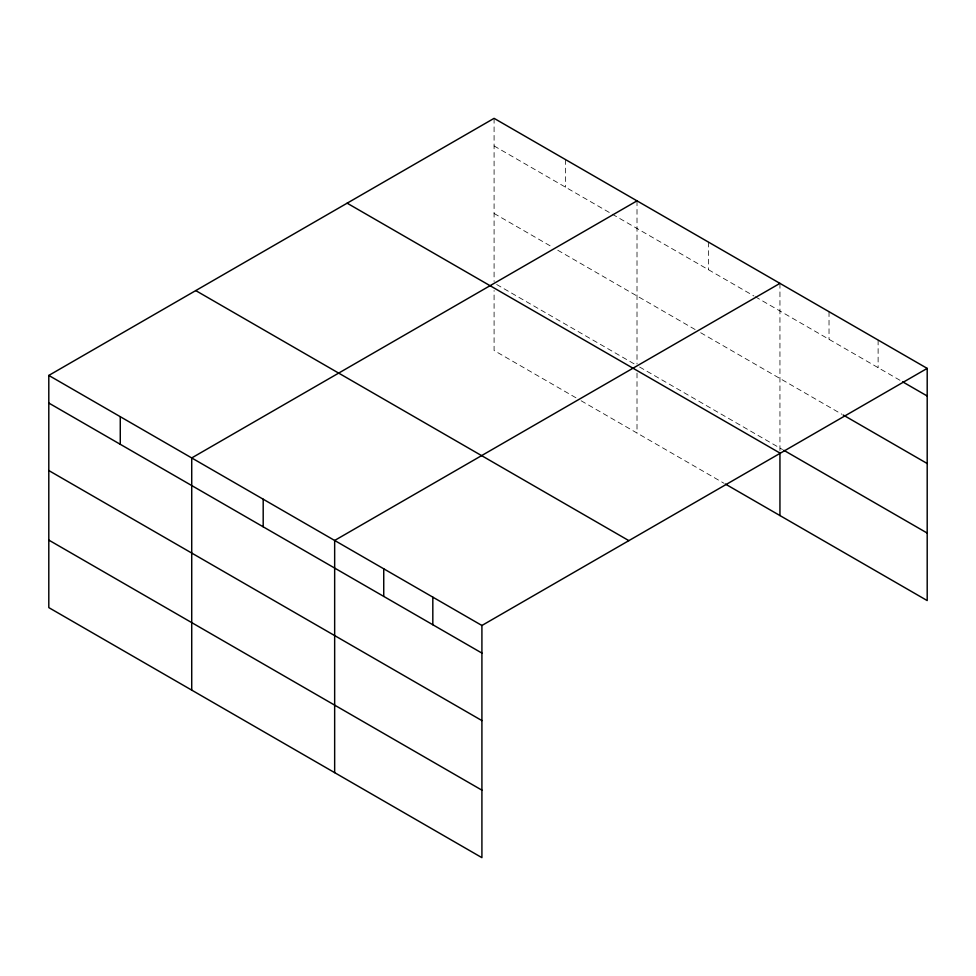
<?xml version="1.0" encoding="UTF-8"?>
<svg xmlns="http://www.w3.org/2000/svg" width="976" height="976" viewBox="0 0 976 976"><rect width="100%" height="100%" fill="white"/><g stroke="black" fill="none" stroke-linecap="round" stroke-linejoin="round"><path stroke-width="0.73" stroke-dasharray="4.88 3.66" d="M494.088 145.949L611.025 213.463M612.33 214.22L753.96 295.984M755.253 296.728L900.079 380.347M494.088 213.463L551.257 246.464M557.76 250.222L695.485 329.729M700.683 332.731L841.946 414.288M496.686 284.516L635.718 364.78M639.609 367.025L782.52 449.546M575.95 397.781L494.088 350.518L494.088 290.519M581.147 400.782L724.07 483.303M878.119 340.051L878.119 367.659M829.027 311.71L829.027 339.319M779.946 283.369L779.946 451.046M708.478 242.121L708.478 269.73M637.011 200.861L637.011 364.024M637.011 373.027L637.011 433.039M565.555 159.6L565.555 187.209M494.088 118.34L494.088 281.503"/><path stroke-width="1.46" d="M48.8 375.431L481.912 625.482L481.912 857.66L48.8 607.609L48.8 375.431L494.088 118.34L927.2 368.391L927.2 600.569L725.375 484.047M637.011 200.861L191.723 457.939L191.723 690.13M779.946 283.369L334.658 540.46L334.658 772.638M481.912 625.482L927.2 368.391M902.654 381.836L927.2 396M843.24 415.032L927.2 463.515M783.813 450.29L927.2 533.067M347.139 203.179L780.251 453.23M195.749 290.592L628.861 540.643M48.8 403.039L481.912 653.09M48.8 470.542L481.912 720.593M48.8 540.094L481.912 790.157M779.946 452.547L779.946 515.56M432.819 597.141L432.819 624.75M383.739 568.801L383.739 596.409M263.191 499.2L263.191 526.808M120.268 416.679L120.268 444.3"/></g></svg>
